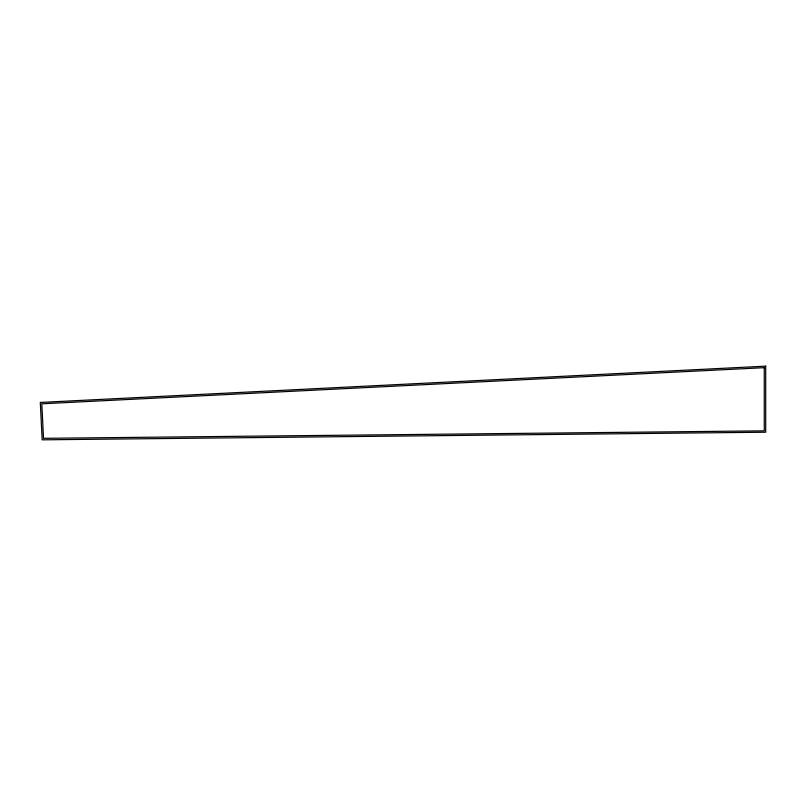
<?xml version="1.0" encoding="UTF-8"?>
<svg xmlns="http://www.w3.org/2000/svg" width="806" height="806" viewBox="0 0 806 806"><rect width="100%" height="100%" fill="white"/><g stroke="black" fill="none" stroke-linecap="round" stroke-linejoin="round"><path stroke-width="1.21" d="M765.7 366.166L40.3 402.436L42.174 439.834L765.7 432.218L765.7 366.166M764.269 367.667L41.801 403.796L43.524 438.333L764.269 430.857L764.269 367.667"/></g></svg>
